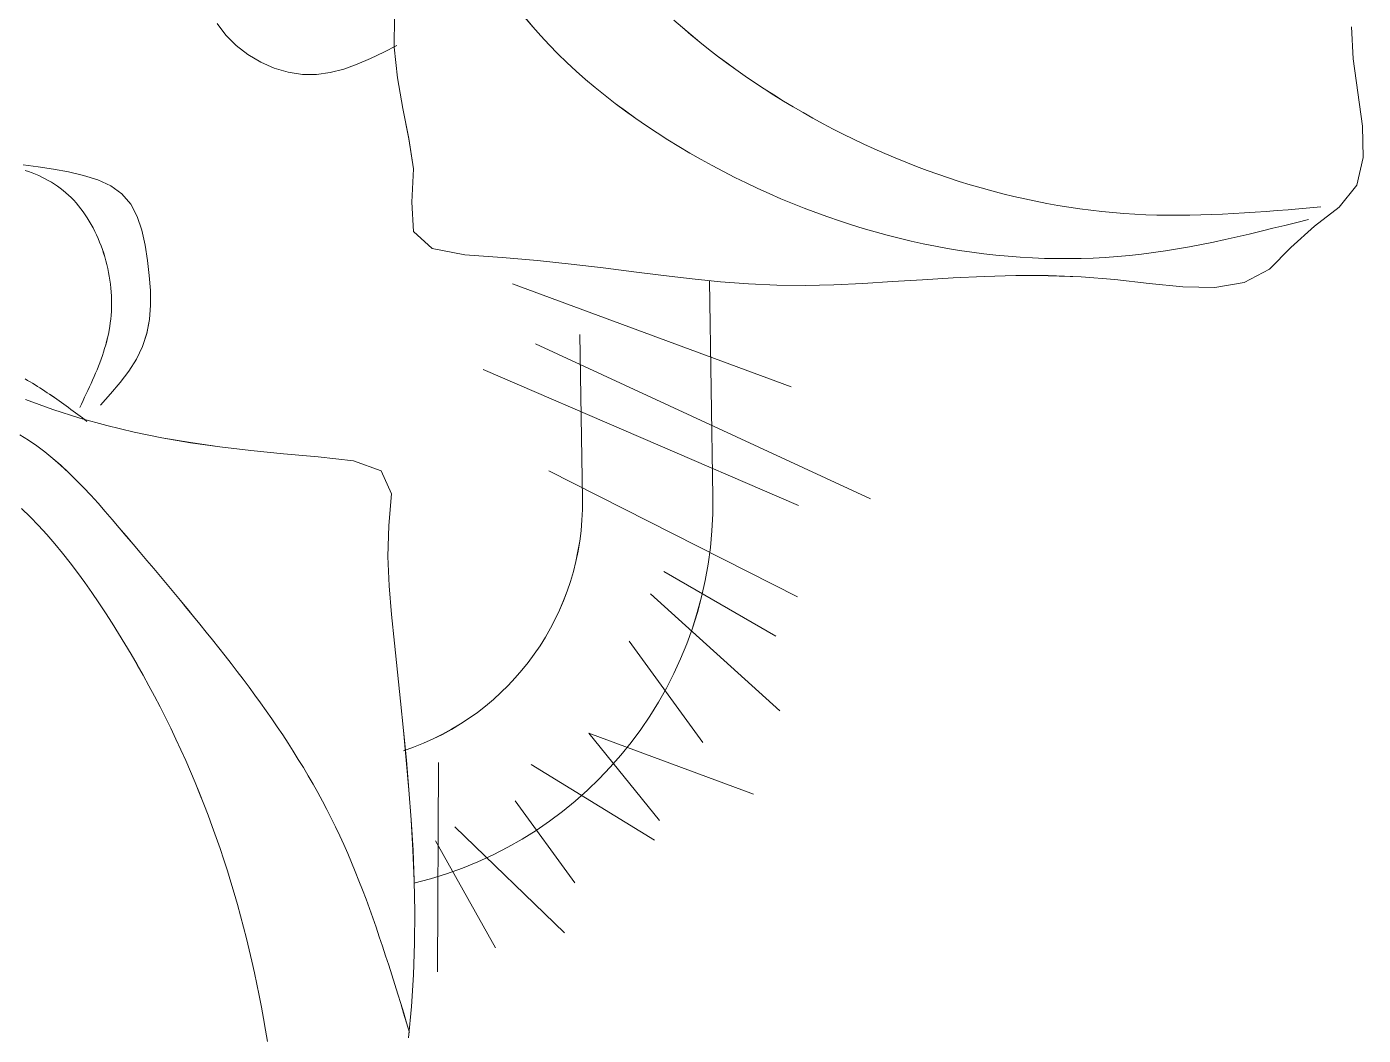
# Model space of a CAD drawing. Header units: centimetres. Extents: x 3695 to 5327, y 1631 to 2449.
# Drawn here: x 4827 to 4905.9, y 1845.5 to 1905.1 of the extents above; entities that cross this region are included whole.
import ezdxf

# ---------------------------------------------------------------- set-up
doc = ezdxf.new("R2010")
doc.units = ezdxf.units.CM
doc.layers.add('傢俱', color=7, linetype='Continuous', lineweight=15)

# ---------------------------------------------------------------- blocks, each defined once
blk = doc.blocks.new('沙發030')
for p, q in [((-98.251, -42.599), (-98.151, -43.282)), ((-106.78, -44.534), (-106.58, -42.677)), ((-106.644, -42.994), (-106.48, -43.567)), ((-98.151, -43.282), (-98.044, -43.963)), ((-106.48, -43.567), (-106.316, -44.139)), ((-106.316, -44.139), (-106.151, -44.711)), ((-98.044, -43.963), (-97.931, -44.644)), ((-106.927, -46.4), (-106.78, -44.534)), ((-106.151, -44.711), (-105.985, -45.283)), ((-97.931, -44.644), (-97.811, -45.324)), ((-105.985, -45.283), (-105.817, -45.853)), ((-97.811, -45.324), (-97.685, -46.002)), ((-107.022, -48.263), (-106.927, -46.4)), ((-105.817, -45.853), (-105.648, -46.423)), ((-105.648, -46.423), (-105.478, -46.991)), ((-97.685, -46.002), (-97.552, -46.68)), ((-108.359, -46.556), (-108.62, -58.909)), ((-105.478, -46.991), (-105.305, -47.558)), ((-97.552, -46.68), (-97.412, -47.356)), ((-108.362, -54.291), (-111.796, -47.918)), ((-105.305, -47.558), (-105.129, -48.122)), ((-97.412, -47.356), (-97.265, -48.031)), ((-97.265, -48.031), (-97.112, -48.705)), ((-109.506, -55.108), (-115.884, -48.735)), ((-107.067, -50.113), (-107.022, -48.263)), ((-105.129, -48.122), (-104.951, -48.685)), ((-104.951, -48.685), (-104.769, -49.246)), ((-97.112, -48.705), (-96.952, -49.377)), ((-104.769, -49.246), (-104.584, -49.804)), ((-96.952, -49.377), (-96.785, -50.048)), ((-107.065, -51.943), (-107.067, -50.113)), ((-104.584, -49.804), (-104.396, -50.36)), ((-104.396, -50.36), (-104.203, -50.913)), ((-96.785, -50.048), (-96.611, -50.718)), ((-104.203, -50.913), (-104.006, -51.463)), ((-96.611, -50.718), (-96.43, -51.386)), ((-113.104, -56.579), (-116.538, -51.677)), ((-107.023, -53.755), (-107.065, -51.943)), ((-104.006, -51.463), (-103.803, -52.009)), ((-103.803, -52.009), (-103.596, -52.552)), ((-96.43, -51.386), (-96.242, -52.052)), ((-96.242, -52.052), (-96.046, -52.717)), ((-103.596, -52.552), (-103.384, -53.091)), ((-96.046, -52.717), (-95.844, -53.38)), ((-103.384, -53.091), (-103.166, -53.627)), ((-103.166, -53.627), (-102.942, -54.158)), ((-95.844, -53.38), (-95.635, -54.042)), ((-114.085, -58.704), (-121.28, -54.128)), ((-106.946, -55.549), (-107.023, -53.755)), ((-102.942, -54.158), (-102.711, -54.684)), ((-95.635, -54.042), (-95.418, -54.702)), ((-102.711, -54.684), (-102.474, -55.207)), ((-102.474, -55.207), (-102.23, -55.724)), ((-95.418, -54.702), (-95.194, -55.36)), ((-117.519, -60.501), (-121.607, -55.272)), ((-106.841, -57.326), (-106.946, -55.549)), ((-102.23, -55.724), (-101.979, -56.237)), ((-95.194, -55.36), (-94.962, -56.016)), ((-117.519, -60.501), (-127.167, -56.743)), ((-101.979, -56.237), (-101.722, -56.746)), ((-101.722, -56.746), (-101.459, -57.25)), ((-94.962, -56.016), (-94.723, -56.67)), ((-94.723, -56.67), (-94.477, -57.322)), ((-106.716, -59.088), (-106.841, -57.326)), ((-101.459, -57.25), (-101.189, -57.751)), ((-94.477, -57.322), (-94.223, -57.972)), ((-101.189, -57.751), (-100.912, -58.248)), ((-100.912, -58.248), (-100.63, -58.742)), ((-94.223, -57.972), (-93.961, -58.621)), ((-106.574, -60.835), (-106.716, -59.088)), ((-100.63, -58.742), (-100.342, -59.233)), ((-93.961, -58.621), (-93.692, -59.267)), ((-119.972, -65.894), (-124.224, -59.847)), ((-100.342, -59.233), (-100.048, -59.721)), ((-100.048, -59.721), (-99.748, -60.206)), ((-93.692, -59.267), (-93.416, -59.911)), ((-93.416, -59.911), (-93.131, -60.552)), ((-99.748, -60.206), (-99.443, -60.688)), ((-99.443, -60.688), (-99.133, -61.168)), ((-93.131, -60.552), (-92.839, -61.192)), ((-106.425, -62.569), (-106.574, -60.835)), ((-99.133, -61.168), (-98.817, -61.646)), ((-92.839, -61.192), (-92.539, -61.829)), ((-121.28, -68.672), (-128.803, -61.645)), ((-98.817, -61.646), (-98.496, -62.123)), ((-98.496, -62.123), (-98.17, -62.597)), ((-92.539, -61.829), (-92.231, -62.464)), ((-106.272, -64.291), (-106.425, -62.569)), ((-98.17, -62.597), (-97.839, -63.071)), ((-97.839, -63.071), (-97.504, -63.543)), ((-92.231, -62.464), (-91.915, -63.096)), ((-91.915, -63.096), (-91.592, -63.726)), ((-97.504, -63.543), (-97.163, -64.014)), ((-91.592, -63.726), (-91.26, -64.354)), ((-106.124, -66.001), (-106.272, -64.291)), ((-97.163, -64.014), (-96.819, -64.485)), ((-96.819, -64.485), (-96.47, -64.955)), ((-91.26, -64.354), (-90.92, -64.979)), ((-96.47, -64.955), (-96.117, -65.424)), ((-96.117, -65.424), (-95.759, -65.894)), ((-90.92, -64.979), (-90.572, -65.601)), ((-122.098, -69.979), (-128.639, -66.057)), ((-105.986, -67.702), (-106.124, -66.001)), ((-95.759, -65.894), (-95.398, -66.364)), ((-90.572, -65.601), (-90.216, -66.221)), ((-90.216, -66.221), (-89.852, -66.838)), ((-95.398, -66.364), (-95.033, -66.834)), ((-95.033, -66.834), (-94.664, -67.305)), ((-89.852, -66.838), (-89.479, -67.452)), ((-105.867, -69.397), (-105.986, -67.702)), ((-94.664, -67.305), (-94.292, -67.776)), ((-94.292, -67.776), (-93.916, -68.249)), ((-89.479, -67.452), (-89.098, -68.063)), ((-115.393, -76.026), (-129.947, -68.345)), ((-93.916, -68.249), (-93.537, -68.723)), ((-89.098, -68.063), (-88.709, -68.672)), ((-105.817, -71.124), (-105.867, -69.397)), ((-93.537, -68.723), (-93.154, -69.198)), ((-93.154, -69.198), (-92.769, -69.675)), ((-88.709, -68.672), (-88.311, -69.277)), ((-88.311, -69.277), (-87.904, -69.877)), ((-92.769, -69.675), (-92.381, -70.154)), ((-92.381, -70.154), (-91.99, -70.635)), ((-87.904, -69.877), (-87.488, -70.471)), ((-91.99, -70.635), (-91.596, -71.119)), ((-87.488, -70.471), (-87.061, -71.057)), ((-105.914, -72.948), (-105.817, -71.124)), ((-91.596, -71.119), (-91.2, -71.605)), ((-91.2, -71.605), (-90.802, -72.094)), ((-87.061, -71.057), (-86.624, -71.633)), ((-86.624, -71.633), (-86.175, -72.197)), ((-90.802, -72.094), (-90.401, -72.586)), ((-86.175, -72.197), (-85.714, -72.748)), ((-106.092, -74.831), (-105.914, -72.948)), ((-90.401, -72.586), (-89.997, -73.079)), ((-89.997, -73.079), (-89.591, -73.572)), ((-85.714, -72.748), (-85.24, -73.284)), ((-85.24, -73.284), (-84.754, -73.803)), ((-114.739, -83.543), (-134.363, -74.065)), ((-111.632, -82.072), (-130.111, -73.738)), ((-89.591, -73.572), (-89.18, -74.062)), ((-89.18, -74.062), (-88.765, -74.548)), ((-84.754, -73.803), (-84.253, -74.303)), ((-125.058, -87.104), (-125.058, -74.337)), ((-117.358, -84.058), (-117.358, -74.337)), ((-105.511, -76.193), (-106.092, -74.831)), ((-88.765, -74.548), (-88.344, -75.026)), ((-88.344, -75.026), (-87.918, -75.495)), ((-87.918, -75.495), (-87.485, -75.953)), ((-103.878, -76.813), (-105.511, -76.193)), ((-87.485, -75.953), (-87.045, -76.397)), ((-87.045, -76.397), (-86.597, -76.826)), ((-101.794, -77.069), (-103.878, -76.813)), ((-99.76, -77.283), (-101.794, -77.069)), ((-97.839, -77.51), (-99.76, -77.283)), ((-86.597, -76.826), (-86.141, -77.236)), ((-86.141, -77.236), (-85.675, -77.627)), ((-96.016, -77.758), (-97.839, -77.51)), ((-94.273, -78.036), (-96.016, -77.758)), ((-92.595, -78.351), (-94.273, -78.036)), ((-85.675, -77.627), (-85.2, -77.996)), ((-85.2, -77.996), (-84.715, -78.34)), ((-90.964, -78.71), (-92.595, -78.351)), ((-89.364, -79.122), (-90.964, -78.71)), ((-84.715, -78.34), (-84.218, -78.658)), ((-87.779, -79.594), (-89.364, -79.122)), ((-88.191, -79.394), (-88.056, -79.498)), ((-88.056, -79.498), (-87.922, -79.602)), ((-87.922, -79.602), (-87.787, -79.705)), ((-86.192, -80.134), (-87.779, -79.594)), ((-89.013, -80.334), (-89.61, -80.987)), ((-87.877, -80.422), (-87.978, -80.622)), ((-87.776, -80.223), (-87.877, -80.422)), ((-87.787, -79.705), (-87.652, -79.809)), ((-87.652, -79.809), (-87.517, -79.912)), ((-87.517, -79.912), (-87.382, -80.016)), ((-87.382, -80.016), (-87.247, -80.118)), ((-87.247, -80.118), (-87.111, -80.221)), ((-87.111, -80.221), (-86.975, -80.323)), ((-86.975, -80.323), (-86.839, -80.425)), ((-86.839, -80.425), (-86.703, -80.526)), ((-84.586, -80.75), (-86.192, -80.134)), ((-113.431, -87.104), (-129.784, -80.765)), ((-89.61, -80.987), (-90.184, -81.648)), ((-88.277, -81.221), (-88.374, -81.422)), ((-88.178, -81.021), (-88.277, -81.221)), ((-88.078, -80.821), (-88.178, -81.021)), ((-87.978, -80.622), (-88.078, -80.821)), ((-86.703, -80.526), (-86.566, -80.627)), ((-86.566, -80.627), (-86.428, -80.728)), ((-86.428, -80.728), (-86.29, -80.827)), ((-86.29, -80.827), (-86.152, -80.926)), ((-86.152, -80.926), (-86.013, -81.025)), ((-86.013, -81.025), (-85.873, -81.122)), ((-85.873, -81.122), (-85.733, -81.219)), ((-85.733, -81.219), (-85.592, -81.315)), ((-90.184, -81.648), (-90.713, -82.325)), ((-88.658, -82.027), (-88.749, -82.23)), ((-88.565, -81.825), (-88.658, -82.027)), ((-88.471, -81.623), (-88.565, -81.825)), ((-88.374, -81.422), (-88.471, -81.623)), ((-85.592, -81.315), (-85.45, -81.41)), ((-85.45, -81.41), (-85.308, -81.504)), ((-85.308, -81.504), (-85.164, -81.598)), ((-85.164, -81.598), (-85.02, -81.69)), ((-85.02, -81.69), (-84.875, -81.781)), ((-84.875, -81.781), (-84.729, -81.871)), ((-84.729, -81.871), (-84.583, -81.96)), ((-90.713, -82.325), (-91.176, -83.026)), ((-88.923, -82.638), (-89.006, -82.843)), ((-88.837, -82.433), (-88.923, -82.638)), ((-88.749, -82.23), (-88.837, -82.433)), ((-91.176, -83.026), (-91.549, -83.76)), ((-89.235, -83.466), (-89.304, -83.676)), ((-89.162, -83.257), (-89.235, -83.466)), ((-89.085, -83.05), (-89.162, -83.257)), ((-89.006, -82.843), (-89.085, -83.05)), ((-91.549, -83.76), (-91.815, -84.533)), ((-89.487, -84.313), (-89.539, -84.529)), ((-89.431, -84.099), (-89.487, -84.313)), ((-89.369, -83.887), (-89.431, -84.099)), ((-89.304, -83.676), (-89.369, -83.887)), ((-91.815, -84.533), (-91.979, -85.343)), ((-89.664, -85.185), (-89.695, -85.407)), ((-89.628, -84.964), (-89.664, -85.185)), ((-89.586, -84.746), (-89.628, -84.964)), ((-89.539, -84.529), (-89.586, -84.746)), ((-91.979, -85.343), (-92.055, -86.184)), ((-89.739, -85.858), (-89.752, -86.085)), ((-89.72, -85.632), (-89.739, -85.858)), ((-89.695, -85.407), (-89.72, -85.632)), ((-158.123, -87.246), (-156.626, -86.493)), ((-156.626, -86.493), (-154.892, -86.221)), ((-154.892, -86.221), (-152.994, -86.279)), ((-152.994, -86.279), (-151.003, -86.517)), ((-151.003, -86.517), (-148.99, -86.786)), ((-134.119, -86.795), (-132.398, -86.741)), ((-132.398, -86.741), (-130.701, -86.727)), ((-130.701, -86.727), (-129.027, -86.768)), ((-129.027, -86.768), (-127.371, -86.871)), ((-92.055, -86.184), (-92.06, -87.051)), ((-89.759, -86.315), (-89.761, -86.545)), ((-89.761, -86.545), (-89.756, -86.776)), ((-89.752, -86.085), (-89.759, -86.315)), ((-89.756, -86.776), (-89.746, -87.008)), ((-159.397, -88.505), (-158.123, -87.246)), ((-148.99, -86.786), (-147.009, -86.973)), ((-147.009, -86.973), (-145.066, -87.077)), ((-145.066, -87.077), (-143.159, -87.111)), ((-143.159, -87.111), (-141.288, -87.093)), ((-141.288, -87.093), (-139.45, -87.037)), ((-139.45, -87.037), (-137.644, -86.958)), ((-137.644, -86.958), (-135.868, -86.872)), ((-135.868, -86.872), (-134.119, -86.795)), ((-127.371, -86.871), (-125.718, -87.029)), ((-125.718, -87.029), (-124.05, -87.228)), ((-124.05, -87.228), (-122.353, -87.459)), ((-122.353, -87.459), (-120.609, -87.708)), ((-92.06, -87.051), (-92.01, -87.939)), ((-89.746, -87.008), (-89.73, -87.24)), ((-89.73, -87.24), (-89.708, -87.472)), ((-89.708, -87.472), (-89.681, -87.704)), ((-152.008, -88.434), (-151.297, -88.342)), ((-151.297, -88.342), (-150.586, -88.262)), ((-150.586, -88.262), (-149.873, -88.195)), ((-149.873, -88.195), (-149.16, -88.141)), ((-149.16, -88.141), (-148.445, -88.101)), ((-148.445, -88.101), (-147.73, -88.075)), ((-147.73, -88.075), (-147.014, -88.062)), ((-147.014, -88.062), (-146.297, -88.062)), ((-146.297, -88.062), (-145.58, -88.076)), ((-145.58, -88.076), (-144.864, -88.103)), ((-144.864, -88.103), (-144.147, -88.143)), ((-144.147, -88.143), (-143.43, -88.196)), ((-143.43, -88.196), (-142.713, -88.262)), ((-142.713, -88.262), (-141.997, -88.341)), ((-141.997, -88.341), (-141.282, -88.433)), ((-120.609, -87.708), (-118.803, -87.965)), ((-118.803, -87.965), (-116.917, -88.218)), ((-116.917, -88.218), (-114.936, -88.456)), ((-92.01, -87.939), (-91.919, -88.841)), ((-89.681, -87.704), (-89.648, -87.936)), ((-89.648, -87.936), (-89.61, -88.167)), ((-89.61, -88.167), (-89.566, -88.398)), ((-160.821, -89.738), (-159.397, -88.505)), ((-156.254, -89.191), (-155.548, -89.045)), ((-155.548, -89.045), (-154.842, -88.906)), ((-154.842, -88.906), (-154.134, -88.775)), ((-154.134, -88.775), (-153.426, -88.652)), ((-153.426, -88.652), (-152.717, -88.538)), ((-152.717, -88.538), (-152.008, -88.434)), ((-141.282, -88.433), (-140.567, -88.537)), ((-140.567, -88.537), (-139.853, -88.655)), ((-139.853, -88.655), (-139.14, -88.784)), ((-139.14, -88.784), (-138.429, -88.927)), ((-138.429, -88.927), (-137.719, -89.081)), ((-137.719, -89.081), (-137.01, -89.248)), ((-114.936, -88.456), (-112.844, -88.666)), ((-112.844, -88.666), (-110.657, -88.86)), ((-110.657, -88.86), (-108.737, -89.278)), ((-91.919, -88.841), (-91.794, -89.747)), ((-89.566, -88.398), (-89.517, -88.627)), ((-89.517, -88.627), (-89.463, -88.855)), ((-89.463, -88.855), (-89.403, -89.082)), ((-89.403, -89.082), (-89.338, -89.307)), ((-162.306, -90.837), (-160.821, -89.738)), ((-159.78, -89.984), (-159.075, -89.819)), ((-159.075, -89.819), (-158.37, -89.657)), ((-158.37, -89.657), (-157.665, -89.498)), ((-157.665, -89.498), (-156.96, -89.342)), ((-156.96, -89.342), (-156.254, -89.191)), ((-137.01, -89.248), (-136.303, -89.428)), ((-136.303, -89.428), (-135.598, -89.619)), ((-135.598, -89.619), (-134.894, -89.823)), ((-134.894, -89.823), (-134.193, -90.038)), ((-108.737, -89.278), (-107.645, -90.29)), ((-91.794, -89.747), (-91.614, -90.627)), ((-89.338, -89.307), (-89.267, -89.529)), ((-89.267, -89.529), (-89.192, -89.75)), ((-89.192, -89.75), (-89.111, -89.968)), ((-160.484, -90.149), (-159.78, -89.984)), ((-159.277, -90.74), (-158.633, -90.698)), ((-158.633, -90.698), (-157.989, -90.659)), ((-157.989, -90.659), (-157.344, -90.623)), ((-157.344, -90.623), (-156.7, -90.59)), ((-156.7, -90.59), (-156.055, -90.563)), ((-156.055, -90.563), (-155.409, -90.54)), ((-155.409, -90.54), (-154.764, -90.523)), ((-154.764, -90.523), (-154.118, -90.513)), ((-154.118, -90.513), (-153.472, -90.51)), ((-153.472, -90.51), (-152.825, -90.514)), ((-152.825, -90.514), (-152.178, -90.527)), ((-152.178, -90.527), (-151.531, -90.549)), ((-151.531, -90.549), (-150.883, -90.58)), ((-150.883, -90.58), (-150.235, -90.622)), ((-150.235, -90.622), (-149.586, -90.674)), ((-149.586, -90.674), (-148.937, -90.738)), ((-134.193, -90.038), (-133.494, -90.266)), ((-133.494, -90.266), (-132.798, -90.505)), ((-132.798, -90.505), (-132.104, -90.756)), ((-107.645, -90.29), (-107.577, -92.034)), ((-91.614, -90.627), (-91.352, -91.45)), ((-89.111, -89.968), (-89.025, -90.183)), ((-89.025, -90.183), (-88.935, -90.395)), ((-88.935, -90.395), (-88.839, -90.604)), ((-88.839, -90.604), (-88.738, -90.809)), ((-163.352, -92.128), (-162.306, -90.837)), ((-161.21, -90.874), (-160.566, -90.829)), ((-160.566, -90.829), (-159.922, -90.784)), ((-159.922, -90.784), (-159.277, -90.74)), ((-148.937, -90.738), (-148.287, -90.812)), ((-148.287, -90.812), (-147.637, -90.898)), ((-147.637, -90.898), (-146.988, -90.994)), ((-146.988, -90.994), (-146.339, -91.1)), ((-146.339, -91.1), (-145.69, -91.217)), ((-145.69, -91.217), (-145.042, -91.345)), ((-145.042, -91.345), (-144.395, -91.483)), ((-144.395, -91.483), (-143.749, -91.631)), ((-132.104, -90.756), (-131.413, -91.019)), ((-131.413, -91.019), (-130.724, -91.294)), ((-130.724, -91.294), (-130.039, -91.58)), ((-91.352, -91.45), (-90.981, -92.184)), ((-88.738, -90.809), (-88.633, -91.011)), ((-88.633, -91.011), (-88.522, -91.208)), ((-88.522, -91.208), (-88.407, -91.402)), ((-88.407, -91.402), (-88.287, -91.591)), ((-163.768, -93.752), (-163.352, -92.128)), ((-143.749, -91.631), (-143.104, -91.789)), ((-143.104, -91.789), (-142.461, -91.958)), ((-142.461, -91.958), (-141.819, -92.136)), ((-141.819, -92.136), (-141.179, -92.324)), ((-130.039, -91.58), (-129.357, -91.877)), ((-129.357, -91.877), (-128.678, -92.186)), ((-128.678, -92.186), (-128.003, -92.506)), ((-107.577, -92.034), (-107.707, -93.987)), ((-90.981, -92.184), (-90.475, -92.797)), ((-88.287, -91.591), (-88.163, -91.775)), ((-88.163, -91.775), (-88.033, -91.954)), ((-88.033, -91.954), (-87.899, -92.128)), ((-87.899, -92.128), (-87.761, -92.297)), ((-87.761, -92.297), (-87.618, -92.46)), ((-141.179, -92.324), (-140.541, -92.522)), ((-140.541, -92.522), (-139.905, -92.729)), ((-139.905, -92.729), (-139.271, -92.946)), ((-139.271, -92.946), (-138.64, -93.173)), ((-128.003, -92.506), (-127.331, -92.838)), ((-127.331, -92.838), (-126.663, -93.18)), ((-90.475, -92.797), (-89.828, -93.276)), ((-87.618, -92.46), (-87.471, -92.617)), ((-87.471, -92.617), (-87.319, -92.768)), ((-87.319, -92.768), (-87.163, -92.912)), ((-87.163, -92.912), (-87.002, -93.05)), ((-87.002, -93.05), (-86.838, -93.182)), ((-163.748, -95.61), (-163.768, -93.752)), ((-138.64, -93.173), (-138.012, -93.409)), ((-138.012, -93.409), (-137.386, -93.654)), ((-137.386, -93.654), (-136.763, -93.908)), ((-126.663, -93.18), (-125.999, -93.534)), ((-125.999, -93.534), (-125.339, -93.899)), ((-89.828, -93.276), (-89.069, -93.642)), ((-89.069, -93.642), (-88.231, -93.921)), ((-86.838, -93.182), (-86.669, -93.308)), ((-86.669, -93.308), (-86.496, -93.428)), ((-86.496, -93.428), (-86.32, -93.542)), ((-86.32, -93.542), (-86.14, -93.651)), ((-86.14, -93.651), (-85.956, -93.755)), ((-85.956, -93.755), (-85.769, -93.853)), ((-85.769, -93.853), (-85.578, -93.946)), ((-136.763, -93.908), (-136.144, -94.172)), ((-136.144, -94.172), (-135.528, -94.444)), ((-135.528, -94.444), (-134.916, -94.726)), ((-125.339, -93.899), (-124.684, -94.274)), ((-124.684, -94.274), (-124.033, -94.661)), ((-124.033, -94.661), (-123.387, -95.058)), ((-107.707, -93.987), (-107.452, -95.777)), ((-88.231, -93.921), (-87.346, -94.136)), ((-87.346, -94.136), (-86.448, -94.312)), ((-86.448, -94.312), (-85.556, -94.464)), ((-85.578, -93.946), (-85.384, -94.035)), ((-85.556, -94.464), (-84.673, -94.595)), ((-85.384, -94.035), (-85.187, -94.119)), ((-85.187, -94.119), (-84.987, -94.198)), ((-84.987, -94.198), (-84.784, -94.273)), ((-134.916, -94.726), (-134.308, -95.016)), ((-134.308, -95.016), (-133.703, -95.315)), ((-133.703, -95.315), (-133.103, -95.622)), ((-123.387, -95.058), (-122.747, -95.466)), ((-163.511, -97.589), (-163.748, -95.61)), ((-133.103, -95.622), (-132.507, -95.938)), ((-132.507, -95.938), (-131.915, -96.262)), ((-122.747, -95.466), (-122.114, -95.884)), ((-122.114, -95.884), (-121.488, -96.314)), ((-107.452, -95.777), (-107.126, -97.573)), ((-131.915, -96.262), (-131.328, -96.595)), ((-131.328, -96.595), (-130.746, -96.936)), ((-130.746, -96.936), (-130.169, -97.285)), ((-121.488, -96.314), (-120.872, -96.753)), ((-120.872, -96.753), (-120.264, -97.204)), ((-163.272, -99.579), (-163.511, -97.589)), ((-130.169, -97.285), (-129.598, -97.642)), ((-129.598, -97.642), (-129.031, -98.007)), ((-120.264, -97.204), (-119.667, -97.664)), ((-119.667, -97.664), (-119.08, -98.135)), ((-107.126, -97.573), (-106.84, -99.383)), ((-129.031, -98.007), (-128.471, -98.38)), ((-128.471, -98.38), (-127.916, -98.76)), ((-119.08, -98.135), (-118.505, -98.616)), ((-127.916, -98.76), (-127.367, -99.148)), ((-127.367, -99.148), (-126.824, -99.544)), ((-118.505, -98.616), (-117.943, -99.108)), ((-117.943, -99.108), (-117.394, -99.61)), ((-106.84, -99.383), (-106.681, -101.198)), ((-163.203, -101.486), (-163.272, -99.579)), ((-126.824, -99.544), (-126.287, -99.947)), ((-126.287, -99.947), (-125.758, -100.358)), ((-117.394, -99.61), (-116.859, -100.121)), ((-116.859, -100.121), (-116.339, -100.643)), ((-103.683, -99.948), (-104.48, -100.216)), ((-102.879, -99.756), (-103.683, -99.948)), ((-102.066, -99.657), (-102.879, -99.756)), ((-101.241, -99.672), (-102.066, -99.657)), ((-100.409, -99.812), (-101.241, -99.672)), ((-99.585, -100.069), (-100.409, -99.812)), ((-98.789, -100.434), (-99.585, -100.069)), ((-125.758, -100.358), (-125.234, -100.776)), ((-125.234, -100.776), (-124.718, -101.201)), ((-116.339, -100.643), (-115.835, -101.175)), ((-106.058, -100.903), (-106.844, -101.284)), ((-105.271, -100.541), (-106.058, -100.903)), ((-104.48, -100.216), (-105.271, -100.541)), ((-98.038, -100.895), (-98.789, -100.434)), ((-97.352, -101.442), (-98.038, -100.895)), ((-124.718, -101.201), (-124.209, -101.633)), ((-124.209, -101.633), (-123.706, -102.072)), ((-115.835, -101.175), (-115.347, -101.717)), ((-115.347, -101.717), (-114.877, -102.269)), ((-106.681, -101.198), (-106.733, -103.008)), ((-96.749, -102.065), (-97.352, -101.442)), ((-123.706, -102.072), (-123.212, -102.518)), ((-114.877, -102.269), (-114.425, -102.83)), ((-96.249, -102.752), (-96.749, -102.065))]:
    blk.add_line(p, q)
for radius, start in [(23.1, 102.72443), (15.4, 107.38277)]:
    blk.add_arc((-101.958, -74.337), radius, start, 180)

msp = doc.modelspace()

# ---------------------------------------------------------------- linework, layer by layer
at = {"layer": '傢俱'}
for p, q in [((4838.272, 1905.235), (4838.783, 1904.556)), ((4848.727, 1903.85), (4848.75, 1905.661)), ((4856.905, 1905.053), (4856.444, 1905.607)), ((4865.737, 1904.999), (4865.235, 1905.437)), ((4838.783, 1904.556), (4839.396, 1903.943)), ((4857.384, 1904.509), (4856.905, 1905.053)), ((4857.881, 1903.975), (4857.384, 1904.509)), ((4866.246, 1904.569), (4865.737, 1904.999)), ((4866.762, 1904.145), (4866.246, 1904.569)), ((4905.237, 1905.054), (4905.338, 1903.147)), ((4839.396, 1903.943), (4840.09, 1903.407)), ((4848.11, 1903.545), (4848.889, 1903.938)), ((4848.916, 1902.038), (4848.727, 1903.85)), ((4858.393, 1903.452), (4857.881, 1903.975)), ((4867.285, 1903.728), (4866.762, 1904.145)), ((4867.815, 1903.319), (4867.285, 1903.728)), ((4840.09, 1903.407), (4840.849, 1902.958)), ((4840.849, 1902.958), (4841.651, 1902.606)), ((4845.75, 1902.552), (4846.542, 1902.833)), ((4846.542, 1902.833), (4847.328, 1903.17)), ((4847.328, 1903.17), (4848.11, 1903.545)), ((4858.922, 1902.938), (4858.393, 1903.452)), ((4859.465, 1902.435), (4858.922, 1902.938)), ((4868.352, 1902.917), (4867.815, 1903.319)), ((4868.895, 1902.523), (4868.352, 1902.917)), ((4905.338, 1903.147), (4905.608, 1901.162)), ((4841.651, 1902.606), (4842.479, 1902.362)), ((4842.479, 1902.362), (4843.313, 1902.236)), ((4843.313, 1902.236), (4844.138, 1902.235)), ((4844.138, 1902.235), (4844.949, 1902.346)), ((4844.949, 1902.346), (4845.75, 1902.552)), ((4849.231, 1900.233), (4848.916, 1902.038)), ((4860.022, 1901.943), (4859.465, 1902.435)), ((4869.444, 1902.136), (4868.895, 1902.523)), ((4869.999, 1901.756), (4869.444, 1902.136)), ((4860.592, 1901.46), (4860.022, 1901.943)), ((4861.174, 1900.988), (4860.592, 1901.46)), ((4870.56, 1901.385), (4869.999, 1901.756)), ((4871.127, 1901.021), (4870.56, 1901.385)), ((4861.769, 1900.527), (4861.174, 1900.988)), ((4862.374, 1900.076), (4861.769, 1900.527)), ((4871.699, 1900.666), (4871.127, 1901.021)), ((4872.276, 1900.318), (4871.699, 1900.666)), ((4905.608, 1901.162), (4905.878, 1899.187)), ((4849.586, 1898.442), (4849.231, 1900.233)), ((4862.988, 1899.636), (4862.374, 1900.076)), ((4872.859, 1899.978), (4872.276, 1900.318)), ((4873.446, 1899.647), (4872.859, 1899.978)), ((4874.038, 1899.324), (4873.446, 1899.647)), ((4863.612, 1899.206), (4862.988, 1899.636)), ((4864.244, 1898.787), (4863.612, 1899.206)), ((4874.635, 1899.009), (4874.038, 1899.324)), ((4875.236, 1898.703), (4874.635, 1899.009)), ((4905.878, 1899.187), (4905.927, 1897.33)), ((4849.87, 1896.657), (4849.586, 1898.442)), ((4864.884, 1898.379), (4864.244, 1898.787)), ((4865.53, 1897.981), (4864.884, 1898.379)), ((4875.841, 1898.405), (4875.236, 1898.703)), ((4876.451, 1898.116), (4875.841, 1898.405)), ((4877.064, 1897.836), (4876.451, 1898.116)), ((4866.183, 1897.595), (4865.53, 1897.981)), ((4866.84, 1897.219), (4866.183, 1897.595)), ((4877.681, 1897.564), (4877.064, 1897.836)), ((4878.301, 1897.302), (4877.681, 1897.564)), ((4878.924, 1897.049), (4878.301, 1897.302)), ((4905.927, 1897.33), (4905.538, 1895.699)), ((4827.715, 1896.775), (4826.829, 1896.892)), ((4827.15, 1896.499), (4826.946, 1896.571)), ((4827.351, 1896.423), (4827.15, 1896.499)), ((4828.609, 1896.637), (4827.715, 1896.775)), ((4829.51, 1896.476), (4828.609, 1896.637)), ((4849.772, 1894.702), (4849.87, 1896.657)), ((4867.502, 1896.854), (4866.84, 1897.219)), ((4868.167, 1896.5), (4867.502, 1896.854)), ((4868.837, 1896.157), (4868.167, 1896.5)), ((4879.551, 1896.804), (4878.924, 1897.049)), ((4880.18, 1896.569), (4879.551, 1896.804)), ((4880.812, 1896.344), (4880.18, 1896.569)), ((4827.55, 1896.343), (4827.351, 1896.423)), ((4827.745, 1896.258), (4827.55, 1896.343)), ((4827.937, 1896.167), (4827.745, 1896.258)), ((4828.126, 1896.072), (4827.937, 1896.167)), ((4828.311, 1895.972), (4828.126, 1896.072)), ((4828.493, 1895.866), (4828.311, 1895.972)), ((4828.671, 1895.754), (4828.493, 1895.866)), ((4828.846, 1895.637), (4828.671, 1895.754)), ((4830.398, 1896.275), (4829.51, 1896.476)), ((4831.241, 1896.01), (4830.398, 1896.275)), ((4832.005, 1895.656), (4831.241, 1896.01)), ((4869.51, 1895.825), (4868.837, 1896.157)), ((4870.187, 1895.505), (4869.51, 1895.825)), ((4881.447, 1896.127), (4880.812, 1896.344)), ((4882.084, 1895.921), (4881.447, 1896.127)), ((4882.723, 1895.723), (4882.084, 1895.921)), ((4883.365, 1895.536), (4882.723, 1895.723)), ((4829.017, 1895.514), (4828.846, 1895.637)), ((4829.183, 1895.384), (4829.017, 1895.514)), ((4829.346, 1895.249), (4829.183, 1895.384)), ((4829.504, 1895.107), (4829.346, 1895.249)), ((4829.659, 1894.959), (4829.504, 1895.107)), ((4829.809, 1894.804), (4829.659, 1894.959)), ((4832.66, 1895.187), (4832.005, 1895.656)), ((4833.175, 1894.583), (4832.66, 1895.187)), ((4870.868, 1895.196), (4870.187, 1895.505)), ((4871.551, 1894.898), (4870.868, 1895.196)), ((4884.008, 1895.358), (4883.365, 1895.536)), ((4884.652, 1895.19), (4884.008, 1895.358)), ((4885.298, 1895.032), (4884.652, 1895.19)), ((4885.946, 1894.885), (4885.298, 1895.032)), ((4905.538, 1895.699), (4904.513, 1894.391)), ((4829.954, 1894.644), (4829.809, 1894.804)), ((4830.095, 1894.477), (4829.954, 1894.644)), ((4830.232, 1894.305), (4830.095, 1894.477)), ((4830.364, 1894.128), (4830.232, 1894.305)), ((4830.492, 1893.946), (4830.364, 1894.128)), ((4833.558, 1893.855), (4833.175, 1894.583)), ((4849.868, 1892.959), (4849.772, 1894.702)), ((4872.238, 1894.611), (4871.551, 1894.898)), ((4872.928, 1894.336), (4872.238, 1894.611)), ((4873.621, 1894.073), (4872.928, 1894.336)), ((4886.594, 1894.747), (4885.946, 1894.885)), ((4887.243, 1894.62), (4886.594, 1894.747)), ((4887.893, 1894.503), (4887.243, 1894.62)), ((4888.544, 1894.396), (4887.893, 1894.503)), ((4889.194, 1894.3), (4888.544, 1894.396)), ((4889.845, 1894.214), (4889.194, 1894.3)), ((4890.496, 1894.14), (4889.845, 1894.214)), ((4891.147, 1894.076), (4890.496, 1894.14)), ((4900.199, 1894.143), (4899.556, 1894.097)), ((4900.843, 1894.193), (4900.199, 1894.143)), ((4901.486, 1894.245), (4900.843, 1894.193)), ((4902.13, 1894.299), (4901.486, 1894.245)), ((4902.773, 1894.355), (4902.13, 1894.299)), ((4903.416, 1894.411), (4902.773, 1894.355)), ((4904.513, 1894.391), (4903.046, 1893.268)), ((4830.615, 1893.759), (4830.492, 1893.946)), ((4830.733, 1893.568), (4830.615, 1893.759)), ((4830.847, 1893.372), (4830.733, 1893.568)), ((4830.955, 1893.172), (4830.847, 1893.372)), ((4833.834, 1893.036), (4833.558, 1893.855)), ((4874.316, 1893.821), (4873.621, 1894.073)), ((4875.014, 1893.581), (4874.316, 1893.821)), ((4875.714, 1893.353), (4875.014, 1893.581)), ((4876.417, 1893.137), (4875.714, 1893.353)), ((4891.797, 1894.023), (4891.147, 1894.076)), ((4892.447, 1893.981), (4891.797, 1894.023)), ((4893.096, 1893.949), (4892.447, 1893.981)), ((4893.744, 1893.928), (4893.096, 1893.949)), ((4894.392, 1893.917), (4893.744, 1893.928)), ((4895.039, 1893.915), (4894.392, 1893.917)), ((4895.686, 1893.921), (4895.039, 1893.915)), ((4896.332, 1893.935), (4895.686, 1893.921)), ((4896.977, 1893.955), (4896.332, 1893.935)), ((4897.622, 1893.983), (4896.977, 1893.955)), ((4898.267, 1894.016), (4897.622, 1893.983)), ((4898.911, 1894.054), (4898.267, 1894.016)), ((4899.556, 1894.097), (4898.911, 1894.054)), ((4902.001, 1893.497), (4901.299, 1893.322)), ((4902.703, 1893.674), (4902.001, 1893.497)), ((4831.059, 1892.968), (4830.955, 1893.172)), ((4831.159, 1892.761), (4831.059, 1892.968)), ((4831.253, 1892.55), (4831.159, 1892.761)), ((4831.342, 1892.337), (4831.253, 1892.55)), ((4834.028, 1892.159), (4833.834, 1893.036)), ((4850.976, 1891.964), (4849.868, 1892.959)), ((4877.121, 1892.933), (4876.417, 1893.137)), ((4877.828, 1892.741), (4877.121, 1892.933)), ((4878.536, 1892.561), (4877.828, 1892.741)), ((4879.246, 1892.393), (4878.536, 1892.561)), ((4898.489, 1892.647), (4897.785, 1892.49)), ((4899.192, 1892.81), (4898.489, 1892.647)), ((4899.895, 1892.977), (4899.192, 1892.81)), ((4900.597, 1893.148), (4899.895, 1892.977)), ((4901.299, 1893.322), (4900.597, 1893.148)), ((4903.046, 1893.268), (4901.643, 1892.012)), ((4831.426, 1892.12), (4831.342, 1892.337)), ((4831.505, 1891.901), (4831.426, 1892.12)), ((4831.579, 1891.679), (4831.505, 1891.901)), ((4834.168, 1891.256), (4834.028, 1892.159)), ((4852.903, 1891.578), (4850.976, 1891.964)), ((4879.957, 1892.238), (4879.246, 1892.393)), ((4880.67, 1892.094), (4879.957, 1892.238)), ((4881.384, 1891.964), (4880.67, 1892.094)), ((4882.099, 1891.845), (4881.384, 1891.964)), ((4882.814, 1891.74), (4882.099, 1891.845)), ((4894.255, 1891.822), (4893.546, 1891.718)), ((4894.963, 1891.937), (4894.255, 1891.822)), ((4895.67, 1892.062), (4894.963, 1891.937)), ((4896.376, 1892.197), (4895.67, 1892.062)), ((4897.081, 1892.34), (4896.376, 1892.197)), ((4897.785, 1892.49), (4897.081, 1892.34)), ((4901.643, 1892.012), (4900.389, 1890.733)), ((4831.648, 1891.456), (4831.579, 1891.679)), ((4831.711, 1891.23), (4831.648, 1891.456)), ((4831.769, 1891.003), (4831.711, 1891.23)), ((4831.822, 1890.774), (4831.769, 1891.003)), ((4834.273, 1890.355), (4834.168, 1891.256)), ((4855.093, 1891.42), (4852.903, 1891.578)), ((4857.188, 1891.243), (4855.093, 1891.42)), ((4859.173, 1891.038), (4857.188, 1891.243)), ((4861.062, 1890.815), (4859.173, 1891.038)), ((4883.53, 1891.647), (4882.814, 1891.74)), ((4884.247, 1891.567), (4883.53, 1891.647)), ((4884.965, 1891.499), (4884.247, 1891.567)), ((4885.682, 1891.445), (4884.965, 1891.499)), ((4886.4, 1891.403), (4885.682, 1891.445)), ((4887.117, 1891.375), (4886.4, 1891.403)), ((4887.834, 1891.36), (4887.117, 1891.375)), ((4888.551, 1891.358), (4887.834, 1891.36)), ((4889.268, 1891.369), (4888.551, 1891.358)), ((4889.983, 1891.393), (4889.268, 1891.369)), ((4890.698, 1891.431), (4889.983, 1891.393)), ((4891.412, 1891.483), (4890.698, 1891.431)), ((4892.125, 1891.548), (4891.412, 1891.483)), ((4892.836, 1891.626), (4892.125, 1891.548)), ((4893.546, 1891.718), (4892.836, 1891.626)), ((4831.87, 1890.545), (4831.822, 1890.774)), ((4831.912, 1890.314), (4831.87, 1890.545)), ((4831.948, 1890.083), (4831.912, 1890.314)), ((4834.338, 1889.468), (4834.273, 1890.355)), ((4862.873, 1890.588), (4861.062, 1890.815)), ((4864.62, 1890.366), (4862.873, 1890.588)), ((4866.321, 1890.163), (4864.62, 1890.366)), ((4881.722, 1890.221), (4879.917, 1890.113)), ((4883.559, 1890.307), (4881.722, 1890.221)), ((4885.429, 1890.356), (4883.559, 1890.307)), ((4887.336, 1890.352), (4885.429, 1890.356)), ((4889.28, 1890.28), (4887.336, 1890.352)), ((4891.264, 1890.125), (4889.28, 1890.28)), ((4900.389, 1890.733), (4898.904, 1889.956)), ((4831.979, 1889.851), (4831.948, 1890.083)), ((4832.005, 1889.619), (4831.979, 1889.851)), ((4832.024, 1889.387), (4832.005, 1889.619)), ((4834.347, 1888.601), (4834.338, 1889.468)), ((4855.705, 1889.867), (4872.158, 1883.794)), ((4867.991, 1889.991), (4866.321, 1890.163)), ((4867.33, 1890.055), (4867.537, 1877.29)), ((4869.647, 1889.86), (4867.991, 1889.991)), ((4871.305, 1889.784), (4869.647, 1889.86)), ((4872.979, 1889.77), (4871.305, 1889.784)), ((4874.675, 1889.812), (4872.979, 1889.77)), ((4876.396, 1889.893), (4874.675, 1889.812)), ((4878.142, 1889.999), (4876.396, 1889.893)), ((4879.917, 1890.113), (4878.142, 1889.999)), ((4893.282, 1889.889), (4891.264, 1890.125)), ((4895.276, 1889.683), (4893.282, 1889.889)), ((4897.175, 1889.656), (4895.276, 1889.683)), ((4898.904, 1889.956), (4897.175, 1889.656)), ((4832.038, 1889.156), (4832.024, 1889.387)), ((4832.047, 1888.925), (4832.038, 1889.156)), ((4832.046, 1888.465), (4832.049, 1888.694)), ((4832.049, 1888.694), (4832.047, 1888.925)), ((4834.284, 1887.758), (4834.347, 1888.601)), ((4832, 1887.786), (4832.021, 1888.011)), ((4832.021, 1888.011), (4832.036, 1888.237)), ((4832.036, 1888.237), (4832.046, 1888.465)), ((4831.858, 1886.905), (4831.901, 1887.123)), ((4831.901, 1887.123), (4831.94, 1887.342)), ((4831.94, 1887.342), (4831.972, 1887.563)), ((4831.972, 1887.563), (4832, 1887.786)), ((4834.134, 1886.946), (4834.284, 1887.758)), ((4831.637, 1886.048), (4831.699, 1886.261)), ((4831.699, 1886.261), (4831.756, 1886.474)), ((4831.756, 1886.474), (4831.809, 1886.689)), ((4831.809, 1886.689), (4831.858, 1886.905)), ((4833.88, 1886.169), (4834.134, 1886.946)), ((4857.071, 1886.328), (4876.845, 1877.169)), ((4859.681, 1886.886), (4859.838, 1877.166)), ((4831.428, 1885.419), (4831.501, 1885.628)), ((4831.501, 1885.628), (4831.571, 1885.838)), ((4831.571, 1885.838), (4831.637, 1886.048)), ((4833.519, 1885.43), (4833.88, 1886.169)), ((4831.105, 1884.594), (4831.19, 1884.799)), ((4831.19, 1884.799), (4831.272, 1885.005)), ((4831.272, 1885.005), (4831.352, 1885.211)), ((4831.352, 1885.211), (4831.428, 1885.419)), ((4832.549, 1884.035), (4833.067, 1884.721)), ((4833.067, 1884.721), (4833.519, 1885.43)), ((4853.988, 1884.807), (4872.599, 1876.773)), ((4827.092, 1884.17), (4826.944, 1884.257)), ((4827.239, 1884.083), (4827.092, 1884.17)), ((4827.386, 1883.994), (4827.239, 1884.083)), ((4827.531, 1883.904), (4827.386, 1883.994)), ((4827.676, 1883.813), (4827.531, 1883.904)), ((4830.744, 1883.78), (4830.837, 1883.983)), ((4830.837, 1883.983), (4830.928, 1884.186)), ((4830.928, 1884.186), (4831.017, 1884.389)), ((4831.017, 1884.389), (4831.105, 1884.594)), ((4831.986, 1883.365), (4832.549, 1884.035)), ((4827.82, 1883.721), (4827.676, 1883.813)), ((4827.963, 1883.628), (4827.82, 1883.721)), ((4828.106, 1883.534), (4827.963, 1883.628)), ((4828.247, 1883.44), (4828.106, 1883.534)), ((4828.389, 1883.345), (4828.247, 1883.44)), ((4828.529, 1883.248), (4828.389, 1883.345)), ((4828.669, 1883.152), (4828.529, 1883.248)), ((4828.809, 1883.054), (4828.669, 1883.152)), ((4830.36, 1882.973), (4830.457, 1883.175)), ((4830.457, 1883.175), (4830.554, 1883.376)), ((4830.554, 1883.376), (4830.649, 1883.578)), ((4830.649, 1883.578), (4830.744, 1883.78)), ((4831.4, 1882.702), (4831.986, 1883.365)), ((4826.967, 1883.047), (4828.582, 1882.457)), ((4828.582, 1882.457), (4830.178, 1881.943)), ((4828.948, 1882.956), (4828.809, 1883.054)), ((4829.087, 1882.858), (4828.948, 1882.956)), ((4829.225, 1882.758), (4829.087, 1882.858)), ((4829.363, 1882.659), (4829.225, 1882.758)), ((4829.5, 1882.559), (4829.363, 1882.659)), ((4829.637, 1882.458), (4829.5, 1882.559)), ((4829.774, 1882.358), (4829.637, 1882.458)), ((4829.911, 1882.257), (4829.774, 1882.358)), ((4830.164, 1882.571), (4830.262, 1882.772)), ((4830.262, 1882.772), (4830.36, 1882.973)), ((4830.048, 1882.156), (4829.911, 1882.257)), ((4830.184, 1882.054), (4830.048, 1882.156)), ((4830.178, 1881.943), (4831.77, 1881.497)), ((4830.321, 1881.953), (4830.184, 1882.054)), ((4830.457, 1881.851), (4830.321, 1881.953)), ((4830.593, 1881.749), (4830.457, 1881.851)), ((4827.134, 1880.639), (4826.633, 1880.949)), ((4831.77, 1881.497), (4833.377, 1881.111)), ((4833.377, 1881.111), (4835.013, 1880.778)), ((4835.013, 1880.778), (4836.697, 1880.49)), ((4827.625, 1880.303), (4827.134, 1880.639)), ((4828.106, 1879.942), (4827.625, 1880.303)), ((4828.578, 1879.559), (4828.106, 1879.942)), ((4836.697, 1880.49), (4838.443, 1880.241)), ((4838.443, 1880.241), (4840.271, 1880.022)), ((4840.271, 1880.022), (4842.194, 1879.826)), ((4829.041, 1879.155), (4828.578, 1879.559)), ((4829.496, 1878.734), (4829.041, 1879.155)), ((4842.194, 1879.826), (4844.232, 1879.645)), ((4844.232, 1879.645), (4846.319, 1879.423)), ((4846.319, 1879.423), (4847.962, 1878.83)), ((4829.943, 1878.297), (4829.496, 1878.734)), ((4847.962, 1878.83), (4848.566, 1877.477)), ((4857.846, 1878.822), (4872.523, 1871.378)), ((4830.383, 1877.846), (4829.943, 1878.297)), ((4830.817, 1877.384), (4830.383, 1877.846)), ((4831.245, 1876.913), (4830.817, 1877.384)), ((4831.668, 1876.434), (4831.245, 1876.913)), ((4848.566, 1877.477), (4848.418, 1875.591)), ((4827.247, 1876.103), (4826.738, 1876.595)), ((4827.742, 1875.592), (4827.247, 1876.103)), ((4832.087, 1875.951), (4831.668, 1876.434)), ((4828.224, 1875.064), (4827.742, 1875.592)), ((4832.502, 1875.465), (4832.087, 1875.951)), ((4832.913, 1874.978), (4832.502, 1875.465)), ((4848.418, 1875.591), (4848.351, 1873.766)), ((4828.694, 1874.521), (4828.224, 1875.064)), ((4829.152, 1873.964), (4828.694, 1874.521)), ((4833.322, 1874.492), (4832.913, 1874.978)), ((4833.728, 1874.01), (4833.322, 1874.492)), ((4829.599, 1873.395), (4829.152, 1873.964)), ((4834.132, 1873.53), (4833.728, 1874.01)), ((4848.351, 1873.766), (4848.429, 1872.04)), ((4830.035, 1872.817), (4829.599, 1873.395)), ((4834.533, 1873.053), (4834.132, 1873.53)), ((4834.932, 1872.579), (4834.533, 1873.053)), ((4864.648, 1872.885), (4871.252, 1869.07)), ((4830.461, 1872.229), (4830.035, 1872.817)), ((4830.877, 1871.636), (4830.461, 1872.229)), ((4835.328, 1872.106), (4834.932, 1872.579)), ((4835.721, 1871.635), (4835.328, 1872.106)), ((4848.429, 1872.04), (4848.575, 1870.348)), ((4831.285, 1871.037), (4830.877, 1871.636)), ((4836.111, 1871.166), (4835.721, 1871.635)), ((4863.852, 1871.565), (4871.487, 1864.66)), ((4831.684, 1870.435), (4831.285, 1871.037)), ((4836.498, 1870.698), (4836.111, 1871.166)), ((4836.881, 1870.232), (4836.498, 1870.698)), ((4832.074, 1869.83), (4831.684, 1870.435)), ((4832.457, 1869.222), (4832.074, 1869.83)), ((4837.261, 1869.766), (4836.881, 1870.232)), ((4837.637, 1869.302), (4837.261, 1869.766)), ((4848.575, 1870.348), (4848.741, 1868.649)), ((4832.831, 1868.611), (4832.457, 1869.222)), ((4838.01, 1868.837), (4837.637, 1869.302)), ((4833.197, 1867.997), (4832.831, 1868.611)), ((4838.379, 1868.374), (4838.01, 1868.837)), ((4838.744, 1867.91), (4838.379, 1868.374)), ((4848.741, 1868.649), (4848.917, 1866.941)), ((4862.589, 1868.766), (4866.938, 1862.789)), ((4833.555, 1867.38), (4833.197, 1867.997)), ((4833.905, 1866.761), (4833.555, 1867.38)), ((4839.105, 1867.446), (4838.744, 1867.91)), ((4839.461, 1866.982), (4839.105, 1867.446)), ((4834.247, 1866.139), (4833.905, 1866.761)), ((4839.814, 1866.517), (4839.461, 1866.982)), ((4840.161, 1866.051), (4839.814, 1866.517)), ((4848.917, 1866.941), (4849.097, 1865.222)), ((4834.581, 1865.514), (4834.247, 1866.139)), ((4840.504, 1865.585), (4840.161, 1866.051)), ((4834.907, 1864.887), (4834.581, 1865.514)), ((4840.843, 1865.117), (4840.504, 1865.585)), ((4841.177, 1864.647), (4840.843, 1865.117)), ((4849.097, 1865.222), (4849.275, 1863.491)), ((4835.225, 1864.257), (4834.907, 1864.887)), ((4835.535, 1863.625), (4835.225, 1864.257)), ((4841.505, 1864.176), (4841.177, 1864.647)), ((4841.829, 1863.703), (4841.505, 1864.176)), ((4835.838, 1862.99), (4835.535, 1863.625)), ((4842.147, 1863.228), (4841.829, 1863.703)), ((4849.275, 1863.491), (4849.444, 1861.746)), ((4836.133, 1862.353), (4835.838, 1862.99)), ((4842.46, 1862.751), (4842.147, 1863.228)), ((4842.767, 1862.271), (4842.46, 1862.751)), ((4860.223, 1863.334), (4864.396, 1858.172)), ((4860.223, 1863.334), (4869.931, 1859.732)), ((4836.42, 1861.714), (4836.133, 1862.353)), ((4843.069, 1861.788), (4842.767, 1862.271)), ((4843.365, 1861.302), (4843.069, 1861.788)), ((4836.699, 1861.072), (4836.42, 1861.714)), ((4836.971, 1860.428), (4836.699, 1861.072)), ((4843.655, 1860.813), (4843.365, 1861.302)), ((4849.444, 1861.746), (4849.599, 1859.986)), ((4851.291, 1849.242), (4851.351, 1861.598)), ((4856.819, 1861.481), (4864.087, 1857.022)), ((4837.235, 1859.782), (4836.971, 1860.428)), ((4843.94, 1860.32), (4843.655, 1860.813)), ((4844.218, 1859.823), (4843.94, 1860.32)), ((4837.492, 1859.134), (4837.235, 1859.782)), ((4844.489, 1859.323), (4844.218, 1859.823)), ((4849.599, 1859.986), (4849.732, 1858.211)), ((4837.742, 1858.484), (4837.492, 1859.134)), ((4844.755, 1858.819), (4844.489, 1859.323)), ((4845.014, 1858.31), (4844.755, 1858.819)), ((4855.872, 1859.341), (4859.385, 1854.495)), ((4837.984, 1857.832), (4837.742, 1858.484)), ((4845.266, 1857.796), (4845.014, 1858.31)), ((4849.732, 1858.211), (4849.837, 1856.419)), ((4838.219, 1857.177), (4837.984, 1857.832)), ((4838.446, 1856.521), (4838.219, 1857.177)), ((4845.512, 1857.278), (4845.266, 1857.796)), ((4845.751, 1856.755), (4845.512, 1857.278)), ((4852.299, 1857.812), (4858.779, 1851.543)), ((4838.667, 1855.863), (4838.446, 1856.521)), ((4845.983, 1856.228), (4845.751, 1856.755)), ((4849.837, 1856.419), (4849.909, 1854.608)), ((4851.168, 1856.977), (4854.704, 1850.66)), ((4838.88, 1855.203), (4838.667, 1855.863)), ((4846.21, 1855.696), (4845.983, 1856.228)), ((4846.431, 1855.16), (4846.21, 1855.696)), ((4839.086, 1854.542), (4838.88, 1855.203)), ((4846.647, 1854.621), (4846.431, 1855.16)), ((4839.284, 1853.878), (4839.086, 1854.542)), ((4846.858, 1854.078), (4846.647, 1854.621)), ((4847.064, 1853.531), (4846.858, 1854.078)), ((4849.909, 1854.608), (4849.941, 1852.778)), ((4839.476, 1853.213), (4839.284, 1853.878)), ((4839.661, 1852.547), (4839.476, 1853.213)), ((4847.266, 1852.982), (4847.064, 1853.531)), ((4839.839, 1851.879), (4839.661, 1852.547)), ((4847.464, 1852.429), (4847.266, 1852.982)), ((4847.658, 1851.874), (4847.464, 1852.429)), ((4849.941, 1852.778), (4849.926, 1850.927)), ((4840.01, 1851.209), (4839.839, 1851.879)), ((4847.848, 1851.316), (4847.658, 1851.874)), ((4840.174, 1850.538), (4840.01, 1851.209)), ((4848.036, 1850.756), (4847.848, 1851.316)), ((4848.22, 1850.194), (4848.036, 1850.756)), ((4849.926, 1850.927), (4849.861, 1849.063)), ((4840.332, 1849.865), (4840.174, 1850.538)), ((4848.402, 1849.631), (4848.22, 1850.194)), ((4840.482, 1849.191), (4840.332, 1849.865)), ((4840.626, 1848.516), (4840.482, 1849.191)), ((4848.582, 1849.065), (4848.402, 1849.631)), ((4840.764, 1847.839), (4840.626, 1848.516)), ((4848.76, 1848.499), (4848.582, 1849.065)), ((4848.937, 1847.931), (4848.76, 1848.499)), ((4849.861, 1849.063), (4849.745, 1847.195)), ((4840.894, 1847.162), (4840.764, 1847.839)), ((4849.112, 1847.362), (4848.937, 1847.931)), ((4841.019, 1846.483), (4840.894, 1847.162)), ((4849.286, 1846.793), (4849.112, 1847.362)), ((4849.46, 1846.223), (4849.286, 1846.793)), ((4849.745, 1847.195), (4849.575, 1845.335)), ((4841.136, 1845.803), (4841.019, 1846.483)), ((4849.633, 1845.653), (4849.46, 1846.223)), ((4841.248, 1845.122), (4841.136, 1845.803))]:
    msp.add_line(p, q, dxfattribs=at)
for radius, start in [(15.4, 288.31075), (23.1, 283.65241)]:
    msp.add_arc((4844.44, 1876.916), radius, start, 0.92798, dxfattribs=at)

# ---------------------------------------------------------------- block references
at = {"layer": '傢俱', "rotation": 180.9279815504732}
msp.add_blockref('沙發030', (4743.7, 1800.938), dxfattribs=at)

doc.saveas('drawing.dxf')
